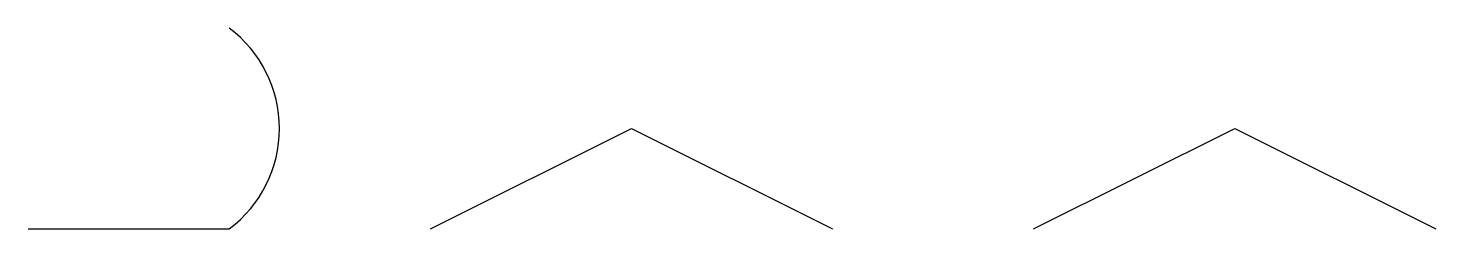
# Model space of a CAD drawing. Extents: x 0 to 70, y 0 to 10.
import ezdxf

# ---------------------------------------------------------------- set-up
doc = ezdxf.new("R2010")
doc.units = 0
doc.layers.add('VIPRS_G13', color=7, linetype='Continuous')

msp = doc.modelspace()

# ---------------------------------------------------------------- linework, layer by layer
msp.add_lwpolyline([(20, 0), (30, 5), (40, 0)])
msp.add_polyline3d([(50, 0, 0), (60, 5, 5), (70, 0, 10)])
at = {"layer": 'VIPRS_G13'}
msp.add_lwpolyline([(0, 0), (10, 0, 0.5), (10, 10)], format="xyb", dxfattribs=at)

doc.saveas('drawing.dxf')
